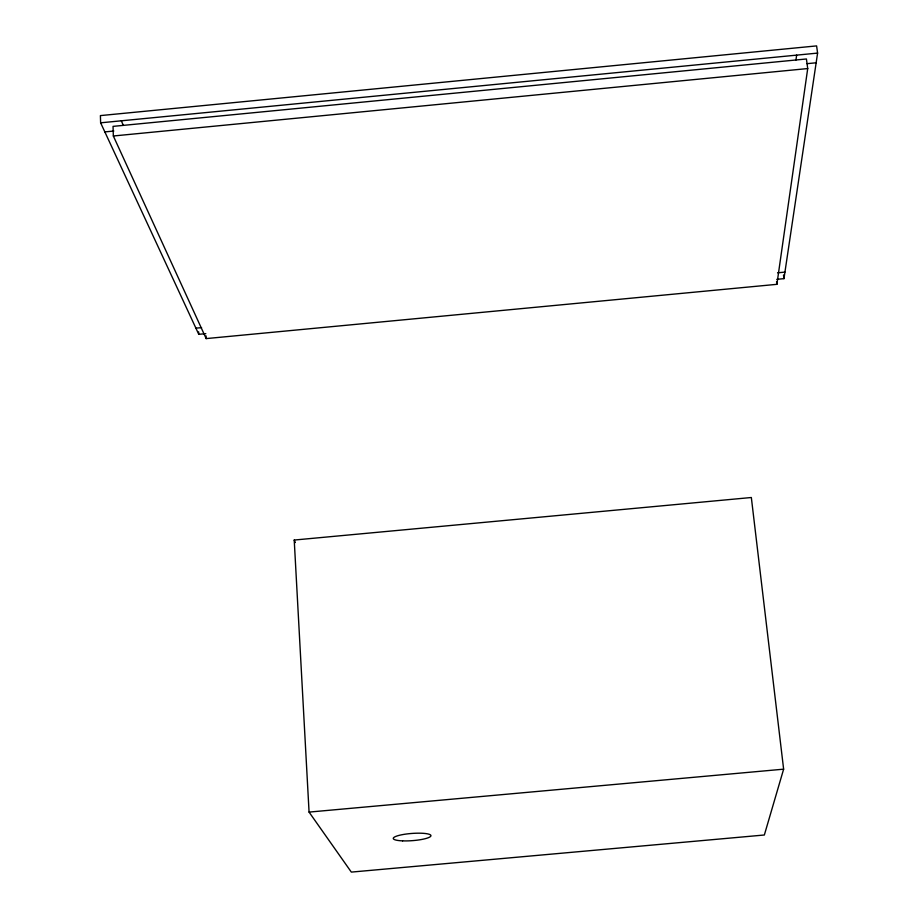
<?xml version="1.0" encoding="UTF-8"?>
<svg xmlns="http://www.w3.org/2000/svg" width="918" height="918" viewBox="0 0 918 918"><rect width="100%" height="100%" fill="white"/><g stroke="black" fill="none" stroke-linecap="round" stroke-linejoin="round"><path stroke-width="1.38" d="M795.975 59.991L796.617 55.126M776.892 284.328L807.714 68.563L806.417 58.97L113.04 126.374L113.339 135.99L206.171 338.593L776.892 284.328L776.559 281.619M776.835 279.324L783.961 278.647L817.594 53.095L816.607 45.9L100.406 115.599L100.624 122.817L198.758 334.324L205.804 333.647M783.628 769.169L764.35 835.001L351.33 872.1L309.068 812.097L294.219 540.048L751.337 497.51L783.628 769.169L309.068 812.097M100.624 122.817L817.594 53.095M104.836 131.905L113.821 131.033M807.037 63.675L816.148 62.791M113.339 135.99L807.714 68.563M195.913 328.174L201.581 327.634M777.557 272.807L784.936 272.107M294.219 540.048L295.366 542.527M121.314 120.809L123.345 125.376M783.502 275.01L783.961 278.647M206.057 335.885L206.171 338.593M198.655 331.891L198.758 334.324M402.6 840.865A18.911 3.615 -4.3 0 0 430.955 835.713A18.911 3.615 -4.3 0 0 402.715 834.588A18.911 3.615 -4.3 0 0 402.6 840.865"/></g></svg>
